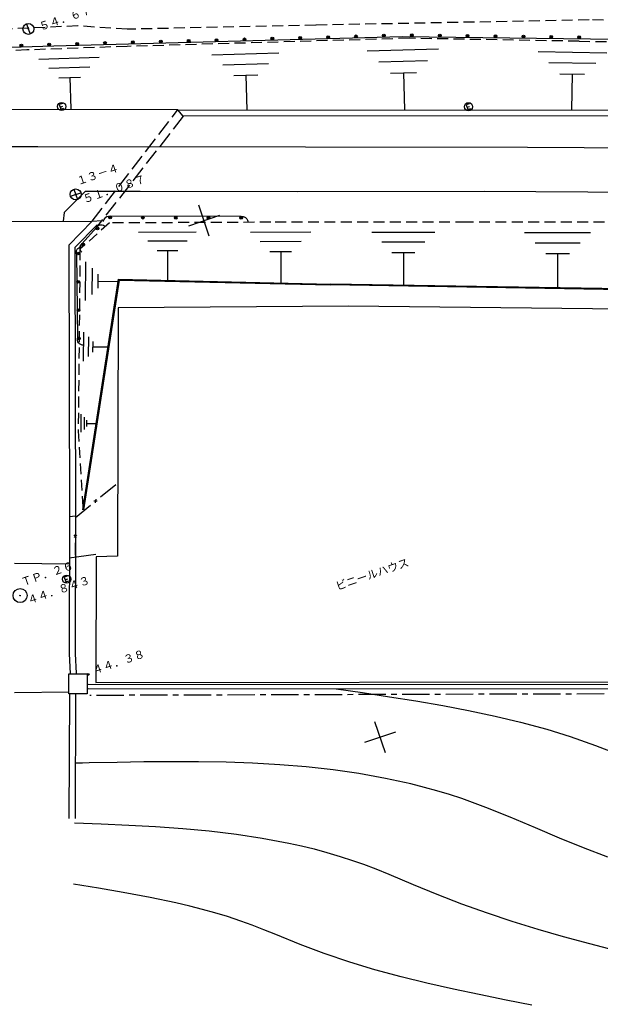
# Model space of a CAD drawing. Units: millimetres, scale not verified. Extents: x -198228 to 179753, y -81805 to 120126.
# Drawn here: x -129586 to -76403, y -61232 to 29065 of the extents above; entities that cross this region are included whole.
import ezdxf
from ezdxf.enums import TextEntityAlignment as Align

# ---------------------------------------------------------------- set-up
doc = ezdxf.new("R2010")
doc.units = ezdxf.units.MM
doc.header["$LTSCALE"] = 500
for name, pattern in [('CHAIN1', [8, 5, -1, 1, -1]), ('DASHED2', [3, 2, -1]), ('DASHED3', [4, 3, -1])]:
    doc.linetypes.add(name, pattern=pattern)
doc.layers.add('3-0', color=4, linetype='Continuous')
doc.layers.add('3-1_構造物', color=6, linetype='Continuous')
doc.styles.add('ＭＳ ゴシック', font='')
doc.styles.get('ＭＳ ゴシック').set_extended_font_data('MS Gothic')

msp = doc.modelspace()

# ---------------------------------------------------------------- linework, layer by layer
at = {"layer": '3-0', "linetype": 'DASHED2'}
for p, q in [((-77435.9, 29046), (-102465.2, 28566.7)), ((-62608.4, 28713.1), (-77435.9, 29046)), ((-124263.2, 28500), (-138622.2, 27834.9)), ((-119740.7, 28191.1), (-124263.2, 28500)), ((-102465.2, 28566.7), (-119740.7, 28191.1)), ((-93902.1, 27360.1), (-119739.9, 26618.7)), ((-78345.2, 27089.3), (-93902.1, 27360.1)), ((-78345.2, 27089.3), (-62439.9, 26910)), ((-119739.9, 26618.7), (-128936, 26291.6)), ((-124222.5, -8587.1), (-123794.1, -15839.9))]:
    msp.add_line(p, q, dxfattribs=at)
at = {"layer": '3-0'}
for p, q in [((-128951.2, 28698.2), (-128628.5, 27751.7)), ((-97764.3, 26201), (-91217, 26388.9)), ((-127841.1, 25449.5), (-122294.6, 25646.7)), ((-111998.6, 25856), (-105851.1, 26032.5)), ((-92234.5, 25311.2), (-96686.6, 25183.4)), ((-82092, 26152), (-75792.9, 26042.4)), ((-123150.4, 24727.7), (-126922.1, 24593.5)), ((-106806.5, 25020.6), (-110986.8, 24900.7)), ((-76818.3, 25052.2), (-81101.6, 25126.6)), ((-126003.1, 23737.7), (-124006.3, 23808.7)), ((-125004.7, 23773.2), (-124902.2, 20889)), ((-109975, 23945.2), (-107761.9, 24008.8)), ((-108868.4, 23977), (-108776.7, 20780.4)), ((-95609, 24165.9), (-93252, 24233.6)), ((-94430.6, 24199.8), (-94332.9, 20795.2)), ((-80111.3, 24101.3), (-77843.6, 24061.8)), ((-78977.5, 24081.5), (-79034.5, 20806)), ((-115087.6, 20815.1), (-139706.7, 20830.4)), ((-125882.5, 21062.5), (-125641.1, 21144.8)), ((-115119.8, 20773.2), (-72766.1, 20818.3)), ((-114611.2, 20213.8), (-115087.6, 20815.1)), ((-88617.6, 21040.9), (-88376.2, 21123.2)), ((-72765.6, 20258.4), (-114611.2, 20213.8)), ((-149643.7, 17449.9), (-127937.2, 17451.6)), ((-124936.7, 12895.4), (-123990.2, 13218.1)), ((-124624.8, 13530), (-124302.1, 12583.5)), ((-124624.8, 13530), (-124302.1, 12583.5)), ((-121701.8, 10962.6), (-121601.7, 11022.3)), ((-109292.1, 11035.9), (-121301.6, 11061.7)), ((-132042.6, 10584.1), (-122938.2, 10612.2)), ((-122553.3, 10027.5), (-123865.5, 8556.2)), ((-122935.3, 10615.9), (-122060.7, 10677)), ((-118708.2, 9614.4), (-113408.2, 9638.7)), ((-108456.6, 9614.1), (-102906.8, 9619.5)), ((-97344.7, 9597.1), (-91544.8, 9602.9)), ((-83341.3, 9569.8), (-77291.3, 9570.8)), ((-124540.1, 8181.6), (-124480.4, -16445.7)), ((-114252.2, 8786.9), (-117856.3, 8770.3)), ((-103793.9, 8730.6), (-107567.8, 8726.9)), ((-92471.8, 8673.9), (-96415.8, 8670)), ((-78259.2, 8602.6), (-82373.2, 8601.9)), ((-124391.4, 7653.6), (-124306.8, -146)), ((-117004.4, 7926.2), (-115096.4, 7934.9)), ((-116050.4, 7930.6), (-116037.8, 5174.5)), ((-106679, 7839.7), (-104680.9, 7841.8)), ((-105679.9, 7840.8), (-105677.1, 4954.8)), ((-95486.8, 7742.9), (-93398.8, 7745)), ((-94442.8, 7744), (-94439.9, 4727.9)), ((-81405, 7634.1), (-79227, 7634.5)), ((-80316.1, 7634.3), (-80315.5, 4488.3)), ((-123547.9, 3335.2), (-123514.2, 6885.1)), ((-122951.7, 6311.7), (-122974.6, 3897.8)), ((-122401.2, 4460.4), (-122389.1, 5738.3)), ((-122395.1, 5099.3), (-120549.3, 5081.8)), ((-71695.5, 4271.8), (-101116, 4764.1)), ((-71694.2, 4351.8), (-101114.6, 4844)), ((-72493.1, 2518.6), (-99460.3, 2831.5)), ((-123730.4, -2219.1), (-123705.2, 430.8)), ((-123285.2, 2.8), (-123302.3, -1799.1)), ((-122874.3, -1379.2), (-122865.3, -425.2)), ((-122869.7, -902.2), (-121491.8, -915.3)), ((-123961.2, -8735.4), (-123945.6, -7085.4)), ((-123684.1, -7351.9), (-123694.7, -8473.8)), ((-123428.3, -8212.3), (-123422.6, -7618.4)), ((-123425.4, -7915.4), (-122567.5, -7923.5)), ((-122173.1, -14648.7), (-120791.7, -13520.6)), ((-122797.9, -15029.9), (-122477.8, -15026.7)), ((-122604.3, -14871.7), (-122671.4, -15184.7)), ((-124484.1, -16535.9), (-123102.6, -15407.8)), ((-125040.4, -16447), (-124480.6, -16384.6)), ((-124484.1, -16535.9), (-124489.5, -17659.5)), ((-124391.8, -18135), (-124593, -18384.1)), ((-124393, -18385.1), (-124591.8, -18134)), ((-124495.4, -18859.6), (-124500.8, -19983.2)), ((-130052.6, -20731.5), (-125059.8, -20799.8)), ((-122614.1, -19943.7), (-125045.4, -20252.7)), ((-122593, -20149.3), (-122603.3, -31653.3)), ((-125431.5, -22240.5), (-125190.2, -22158.2)), ((-122603.3, -31653.3), (-72485, -31600.5)), ((-123305, -32215.2), (-25419.8, -32287.6)), ((-123304.8, -31815.3), (-25419.4, -31887.5)), ((-125081, -32540.8), (-130074.6, -32599.4)), ((-125032.1, -32696.6), (-125072.1, -44120.9)), ((-124472.1, -32698.5), (-124512.1, -44122.9))]:
    msp.add_line(p, q, dxfattribs=at)
at = {"layer": '3-0', "linetype": 'DASHED3'}
for p, q in [((-122935.3, 10615.9), (-115119.8, 20773.2)), ((-114611.2, 20213.8), (-122421.8, 10214.8))]:
    msp.add_line(p, q, dxfattribs=at)
at = {"layer": '3-0', "linetype": 'CHAIN1'}
msp.add_line((-44049.1, -32611.8), (-123173.2, -32844.1), dxfattribs=at)
at = {"layer": '3-0'}
for points in [[(-154970.9, 25623), (-150443.3, 25757.9), (-146447.6, 25943), (-142451.9, 26127.9), (-138463.6, 26312.6), (-126472.9, 26677.8), (-94540.3, 27532), (-62534.6, 27141.1), (-42620.3, 25577.3)], [(-125676, 21386.5), (-125960, 21289.6), (-125814.7, 20863.7), (-125530.8, 20960.5)], [(-88411.1, 21364.9), (-88695, 21268.1), (-88549.8, 20842.2), (-88265.9, 20938.9)], [(-127937.2, 17451.6), (-103420.1, 17431.3), (-83074.3, 17375.7), (-72685.9, 17316.1)], [(-72796.6, 13230.2), (-87029.1, 13324.7), (-104134, 13295.9), (-118542.7, 13333.3), (-123582.8, 13319.4), (-125507.3, 11405.1), (-125591.8, 10604)], [(-121902.7, 10562.9), (-121902.5, 10643), (-121862.2, 10763), (-121802, 10862.8), (-121701.8, 10962.6)], [(-121601.7, 11022.3), (-121461.6, 11062.1), (-121301.6, 11061.7)], [(-109292.1, 11035.9), (-109132, 11035.6), (-109032.1, 11015.4), (-108912.1, 10955.1), (-108832.4, 10895), (-108772.5, 10814.8), (-108712.7, 10694.7), (-108693, 10594.6), (-108693.1, 10534.6)], [(-122935.3, 10615.9), (-125100.7, 8409.9), (-125040.4, -16447)], [(-124540.1, 8181.6), (-122491.1, 10269), (-122421.8, 10214.8)], [(-122553.3, 10027.5), (-122446.9, 10147), (-122365.4, 10208.3), (-122240.7, 10257.8), (-122142.7, 10277.7), (-122043.1, 10269.3), (-121913.7, 10234.1), (-121825.7, 10182.5), (-121780.9, 10142.5)], [(-124391.4, 7653.6), (-124393.2, 7813.6), (-124374.2, 7913.8), (-124315.6, 8034.5), (-124256.4, 8115.2), (-124177.1, 8176.1), (-124057.8, 8237.3), (-123958, 8258.4), (-123897.9, 8259.1)], [(-123891.6, 7775.6), (-123951.3, 7828.9), (-124014.2, 7938.6), (-124048.9, 8050), (-124057, 8191.2), (-124035.3, 8305.7), (-123971.9, 8436.8), (-123865.5, 8556.2)], [(-123794.1, -15839.9), (-120525.1, 5282.2), (-101114.6, 4844)], [(-123715.1, -15852.1), (-120456.7, 5200.7), (-101116.4, 4764.1)], [(-99460.3, 2831.5), (-120579.7, 2661.1), (-120642.7, -20081.7), (-122593, -20149.3)], [(-123800.3, -740.6), (-123880.4, -741.4), (-124000.7, -702.7), (-124101.4, -643.8), (-124202.5, -544.9), (-124263.5, -445.6), (-124305, -306), (-124306.8, -146)], [(-125040.4, -16447), (-125056, -29039), (-124970.7, -30843)], [(-124480.4, -16447.8), (-124496, -29026.1), (-124411.3, -30816.5)], [(-125225, -21916.5), (-125509, -22013.3), (-125363.7, -22439.3), (-125079.8, -22342.4)], [(-120664.4, -38974.8), (-123223.6, -39027.9), (-123837.9, -39041.5), (-124437.3, -39055)], [(-75707, -47667.1), (-77948.4, -46803.2), (-80123.7, -45917), (-82341, -44977.8), (-84649.2, -44003), (-86873.9, -43108.2), (-89096.9, -42297), (-90227.8, -41926.7), (-91365.3, -41583.3), (-92509.2, -41265.8), (-93755.5, -40950.1), (-96074.1, -40440.3), (-98512.4, -40003.3), (-100873.7, -39666.2), (-103352.2, -39392.6), (-105748.2, -39196.6), (-108259.1, -39053.8), (-110682.1, -38967.6), (-113217.1, -38922.8), (-115659.4, -38915.1), (-118210.6, -38935.5), (-120664.4, -38974.8)], [(-124566.4, -44509.9), (-122126.6, -44608.5), (-119588.6, -44723.8), (-117158.7, -44858.9), (-114637.9, -45038), (-112231.2, -45259), (-109741.5, -45553.1), (-107371.2, -45909), (-104926.5, -46369.3), (-103762.8, -46626.6), (-102606.1, -46909.4), (-101456.6, -47219.2), (-100220.1, -47587.1), (-99087.1, -47958), (-98088.6, -48313.5), (-96970.7, -48740.4), (-95765.7, -49226.2), (-93548.9, -50155.2), (-91364.3, -51060), (-89125.5, -51927.2), (-86774.4, -52770.7), (-84500.3, -53527.6), (-82115.3, -54265.3), (-79811.5, -54929.2), (-77398.4, -55579.2), (-75070.4, -56167.6)], [(-82672, -61232), (-85038.7, -60760.3), (-87500.4, -60258.2), (-89857, -59755.8), (-92301.1, -59200.1), (-94633.8, -58625.6), (-97046.1, -57973.4), (-99341.4, -57285.5), (-101707.6, -56493.7), (-103902.7, -55670.7), (-106124.4, -54759.8), (-107235.4, -54305.5), (-108297.5, -53891.3), (-109329.4, -53518), (-110559.5, -53110), (-111704.1, -52762.8), (-112857, -52441.4), (-114017.3, -52143.5), (-115281.8, -51844.6), (-117633.6, -51347.7), (-120102.1, -50888.9), (-122384.1, -50501.8), (-124660.5, -50132.9)]]:
    msp.add_lwpolyline(points, dxfattribs=at)
at = {"layer": '3-0', "linetype": 'DASHED2'}
for points in [[(-128936, 26291.6), (-138771.7, 25971.2), (-153667.3, 25496.7), (-163819.8, 25148.9)], [(-73011.4, 10531.7), (-88676.4, 10529.3), (-106576.4, 10511.6), (-121376.4, 10443.8), (-124064.6, 8034.6), (-124222.5, -8587.1)]]:
    msp.add_lwpolyline(points, dxfattribs=at)
at = {"layer": '3-0'}
msp.add_lwpolyline([(-125074.1, -32688.2), (-125075.3, -30868.3), (-123397.7, -30867.1), (-123396.5, -32687)], close=True, dxfattribs=at)
at = {"layer": '3-0', "color": 7}
msp.add_lwpolyline([(-100584.7, -32232), (-98189.1, -32582), (-95697.2, -32956.9), (-93311.7, -33336.5), (-90837.5, -33763), (-88475.7, -34212.1), (-86033.1, -34731.8), (-83708.7, -35290.3), (-81312.1, -35944.6), (-79167.2, -36609.8), (-76826, -37429), (-74599.1, -38286.9)], dxfattribs=at)
at = {"layer": '3-0'}
for centre, radius in [((-128789.8, 28224.9), 500), ((-128789.8, 28224.9), 20), ((-119218.9, 26996.8), 125), ((-116664.2, 27065.3), 125), ((-116664.2, 27065.3), 75), ((-116664.2, 27065.3), 25), ((-114109.5, 27133.5), 125), ((-114109.5, 27133.5), 75), ((-114109.5, 27133.5), 25), ((-111554.9, 27201.9), 125), ((-111554.9, 27201.9), 75), ((-111554.9, 27201.9), 25), ((-109000.2, 27270.2), 125), ((-109000.2, 27270.2), 75), ((-109000.2, 27270.2), 25), ((-106445.5, 27338.6), 125), ((-106445.5, 27338.6), 75), ((-106445.5, 27338.6), 25), ((-103890.8, 27406.9), 125), ((-103890.8, 27406.9), 75), ((-103890.8, 27406.9), 25), ((-101336.2, 27475.3), 125), ((-101336.2, 27475.3), 75), ((-101336.2, 27475.3), 25), ((-98781.4, 27543.6), 125), ((-98781.4, 27543.6), 75), ((-98781.4, 27543.6), 25), ((-96226.8, 27612), 125), ((-96226.8, 27612), 75), ((-96226.8, 27612), 25), ((-93667, 27646.4), 125), ((-93667, 27646.4), 75), ((-93667, 27646.4), 25), ((-91111.6, 27615.1), 125), ((-91111.6, 27615.1), 75), ((-91111.6, 27615.1), 25), ((-88556.2, 27584), 125), ((-88556.2, 27584), 75), ((-88556.2, 27584), 25), ((-86000.8, 27552.7), 125), ((-86000.8, 27552.7), 75), ((-86000.8, 27552.7), 25), ((-83445.4, 27521.5), 125), ((-83445.4, 27521.5), 75), ((-83445.4, 27521.5), 25), ((-80889.9, 27490.3), 125), ((-80889.9, 27490.3), 75), ((-80889.9, 27490.3), 25), ((-78334.6, 27459.1), 125), ((-78334.6, 27459.1), 75), ((-78334.6, 27459.1), 25), ((-129437.8, 26712.6), 125), ((-129437.8, 26712.6), 75), ((-129437.8, 26712.6), 25), ((-126883.4, 26790.3), 125), ((-126883.4, 26790.3), 75), ((-126883.4, 26790.3), 25), ((-124328.2, 26860.2), 125), ((-124328.2, 26860.2), 75), ((-124328.2, 26860.2), 25), ((-121773.5, 26928.6), 125), ((-121773.5, 26928.6), 75), ((-121773.5, 26928.6), 25), ((-119218.9, 26996.8), 75), ((-119218.9, 26996.8), 25), ((-125740.5, 21110.9), 375), ((-88475.6, 21089.3), 375), ((-124463.4, 13056.7), 500), ((-124463.4, 13056.7), 500), ((-124463.4, 13056.7), 20), ((-121301.9, 10936.7), 125), ((-121301.9, 10936.7), 75), ((-121301.9, 10936.7), 25), ((-118299.4, 10930.3), 125), ((-118299.4, 10930.3), 75), ((-118299.4, 10930.3), 25), ((-115297.1, 10923.8), 125), ((-115297.1, 10923.8), 75), ((-115297.1, 10923.8), 25), ((-112294.7, 10917.4), 125), ((-112294.7, 10917.4), 75), ((-112294.7, 10917.4), 25), ((-109292.3, 10910.9), 125), ((-109292.3, 10910.9), 75), ((-109292.3, 10910.9), 25), ((-122460.1, 9944.3), 125), ((-122460.1, 9944.3), 75), ((-122460.1, 9944.3), 25), ((-123772.1, 8473), 125), ((-123772.1, 8473), 75), ((-123772.1, 8473), 25), ((-124266.4, 7655), 125), ((-124266.4, 7655), 75), ((-124266.4, 7655), 25), ((-124238.3, 5055.1), 125), ((-124238.3, 5055.1), 75), ((-124238.3, 5055.1), 25), ((-124210, 2455.3), 125), ((-124210, 2455.3), 75), ((-124210, 2455.3), 25), ((-124181.8, -144.6), 125), ((-124181.8, -144.6), 75), ((-124181.8, -144.6), 25), ((-125289.6, -22192), 375), ((-129550.8, -23692.8), 650), ((-129550.8, -23692.8), 26), ((-123312.5, -30921.6), 75), ((-123312.5, -30921.6), 45), ((-123312.5, -30921.6), 15)]:
    msp.add_circle(centre, radius, dxfattribs=at)
at = {"layer": '3-1_構造物'}
for p, q in [((-112222.7, 9224.9), (-113191, 12064.4)), ((-111287.2, 11128.7), (-114126.6, 10160.5)), ((-96085.7, -38099.4), (-97053.9, -35260)), ((-95150, -36195.6), (-97989.6, -37163.8))]:
    msp.add_line(p, q, dxfattribs=at)

# ---------------------------------------------------------------- texts
at = {"layer": '3-0', "style": 'ＭＳ ゴシック'}
for s, p in [('５４．６７', (-127601.4, 27837.8)), ('１３－４', (-124151.5, 13691.4)), ('５１．０８７', (-123586.7, 12035)), ('ＴＰ．２６\u3000', (-129238.9, -23058.2)), ('ビニールハウス', (-100415, -23425.9)), ('４４．８４３', (-128674.1, -24714.5)), ('４４．３８', (-122710.2, -31138.9))]:
    msp.add_text(s, height=733.1, rotation=18.829, dxfattribs=at).set_placement(p, align=Align.BOTTOM_LEFT)

doc.saveas('drawing.dxf')
